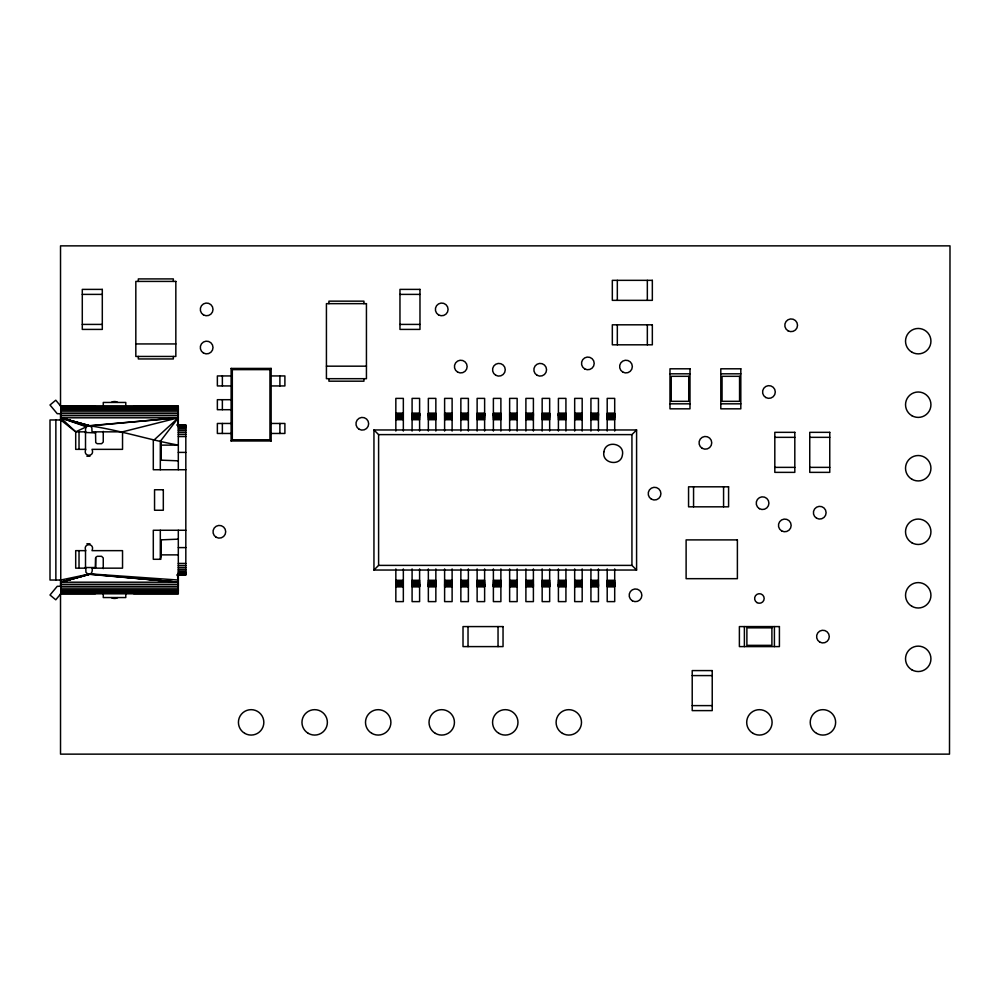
<?xml version="1.0" encoding="UTF-8"?>
<svg xmlns="http://www.w3.org/2000/svg" width="1000" height="1000" viewBox="0 0 1000 1000"><rect width="100%" height="100%" fill="white"/><g stroke="black" fill="none" stroke-linecap="round" stroke-linejoin="round"><path stroke-width="1.5" d="M95.525 432.9L84.938 432.463M103.263 431.375L103.25 442.038L101.587 443.7L97.212 443.7L95.738 442.625L95.525 432.463M103.275 407.013L103.275 402.45L125.787 402.45L125.787 407.013M125.787 592.987L125.787 597.55L103.275 597.55L103.275 592.987M84.938 567.537L95.525 567.537L95.738 557.375L97.212 556.3L101.587 556.3L103.25 557.962L103.263 568.625M95.55 557.962L95.525 567.537M160.912 540.288L160.812 556.987L161.188 539.837L178.312 539.163M177.6 425.913L178.312 408.825L60.75 408.825M177.913 414.8L177.913 425.412L178.312 413.7L57.225 413.7L50 404.988L55.775 400.2L60.75 406.2L60.75 593.8L55.775 599.8L50 595.013L57.225 586.3L178.312 586.3L178.275 575.7L177.913 574.587L178.312 591.175L60.75 591.175M160.837 544.85L161.4 539.637M185.825 469.738L153.3 469.738L153.3 440.712L178.312 417.8L122.537 431.838L122.537 449.35L92.025 449.35C95.3 457.225 82.487 457.225 85.775 449.35L75.7 449.35L75.7 431.838L60.75 417.8L178.312 417.8L160.812 440.712L160.812 445.125L178.312 445.125C148.725 439.738 120.138 430.363 90.15 425.85C86.688 424.387 84.588 429.012 85.775 431.838L75.7 431.838L60.75 419.963L50 419.963L50 580.037L60.75 580.037L88.125 574.312C91.525 575.163 92.95 570.788 92.025 568.162L122.537 568.162L122.537 550.65L92.025 550.65C95.3 542.775 82.487 542.775 85.775 550.65L75.7 550.65L75.7 568.162L85.775 568.162L85.938 572.3L88.125 574.312L60.75 582.2L178.312 582.2L90.6 573.9L178.312 580.037M271.137 440.975L269.95 439.775L269.95 369.625L271.137 368.425L231.125 368.425L231.125 440.975L271.137 440.975L271.137 368.425M231.125 440.975L232.312 439.775L232.312 369.625L231.125 368.425M373.95 570.037L378.6 565.388L631.938 565.388L636.587 570.037L636.587 429.963L373.95 429.963L373.95 570.037L636.587 570.037M373.95 429.963L378.6 434.613L631.938 434.613L636.587 429.963M75.7 431.838L86.425 426.788L60.75 417.8L89.663 425.688L178.312 417.8L90.15 425.85L91.85 427.7L92.025 431.838L122.537 431.838M90.15 574.15L178.312 582.2L89.663 574.312L60.75 582.2L88.637 574.4M60.75 582.2L89.15 574.4M178.312 575.037L185.825 574.875L176.812 575.037M178.312 593.625L133.55 593.625M82.287 294.387L102.3 294.387M399.963 294.387L419.975 294.387M82.287 324.412L102.3 324.412M399.963 324.412L419.975 324.412M135.825 343.938L175.837 343.938M326.425 366.175L366.438 366.175M232.312 369.625L269.95 369.625M669.975 373.812L689.987 373.812M720.8 373.812L740.812 373.812M231.125 375.938L217.362 375.938L217.362 385.938L231.125 385.938M271.137 375.938L284.9 375.938L284.9 385.938L271.137 385.938M231.125 399.7L217.362 399.7L217.362 409.7L231.125 409.7M669.975 403.825L689.987 403.825M720.8 403.825L740.812 403.825M60.75 406.2L178.312 406.2L178.312 469.738M60.75 406.875L178.312 406.875M60.75 407.7L178.312 407.7M60.75 410.225L178.312 410.225M60.75 411.875L178.312 411.875M395.838 413.263L403.338 413.263M412.088 413.263L419.6 413.263M428.35 413.263L435.85 413.263M444.613 413.263L452.113 413.263M460.863 413.263L468.375 413.263M477.125 413.263L484.625 413.263M493.387 413.263L500.887 413.263M509.637 413.263L517.15 413.263M525.9 413.263L533.4 413.263M542.163 413.263L549.663 413.263M558.413 413.263L565.925 413.263M574.675 413.263L582.175 413.263M590.938 413.263L598.438 413.263M607.2 413.263L614.7 413.263M395.838 413.612L403.338 413.612M412.088 413.612L419.6 413.612M428.35 413.612L435.85 413.612M444.613 413.612L452.113 413.612M460.863 413.612L468.375 413.612M477.125 413.612L484.625 413.612M493.387 413.612L500.887 413.612M509.637 413.612L517.15 413.612M525.9 413.612L533.4 413.612M542.163 413.612L549.663 413.612M558.413 413.612L565.925 413.612M574.675 413.612L582.175 413.612M590.938 413.612L598.438 413.612M607.2 413.612L614.7 413.612M395.838 413.95L403.338 413.95M412.088 413.95L419.6 413.95M428.35 413.95L435.85 413.95M444.613 413.95L452.113 413.95M460.863 413.95L468.375 413.95M477.125 413.95L484.625 413.95M493.387 413.95L500.887 413.95M509.637 413.95L517.15 413.95M525.9 413.95L533.4 413.95M542.163 413.95L549.663 413.95M558.413 413.95L565.925 413.95M574.675 413.95L582.175 413.95M590.938 413.95L598.438 413.95M607.2 413.95L614.7 413.95M395.838 414.25L403.338 414.25M412.088 414.25L419.6 414.25M428.35 414.25L435.85 414.25M444.613 414.25L452.113 414.25M460.863 414.25L468.375 414.25M477.125 414.25L484.625 414.25M493.387 414.25L500.887 414.25M509.637 414.25L517.15 414.25M525.9 414.25L533.4 414.25M542.163 414.25L549.663 414.25M558.413 414.25L565.925 414.25M574.675 414.25L582.175 414.25M590.938 414.25L598.438 414.25M607.2 414.25L614.7 414.25M395.838 414.525L403.338 414.525M412.088 414.525L419.6 414.525M428.35 414.525L435.85 414.525M444.613 414.525L452.113 414.525M460.863 414.525L468.375 414.525M477.125 414.525L484.625 414.525M493.387 414.525L500.887 414.525M509.637 414.525L517.15 414.525M525.9 414.525L533.4 414.525M542.163 414.525L549.663 414.525M558.413 414.525L565.925 414.525M574.675 414.525L582.175 414.525M590.938 414.525L598.438 414.525M607.2 414.525L614.7 414.525M395.838 414.762L403.338 414.762M412.088 414.762L419.6 414.762M428.35 414.762L435.85 414.762M444.613 414.762L452.113 414.762M460.863 414.762L468.375 414.762M477.125 414.762L484.625 414.762M493.387 414.762L500.887 414.762M509.637 414.762L517.15 414.762M525.9 414.762L533.4 414.762M542.163 414.762L549.663 414.762M558.413 414.762L565.925 414.762M574.675 414.762L582.175 414.762M590.938 414.762L598.438 414.762M607.2 414.762L614.7 414.762M395.838 414.95L403.338 414.95M412.088 414.95L419.6 414.95M428.35 414.95L435.85 414.95M444.613 414.95L452.113 414.95M460.863 414.95L468.375 414.95M477.125 414.95L484.625 414.95M493.387 414.95L500.887 414.95M509.637 414.95L517.15 414.95M525.9 414.95L533.4 414.95M542.163 414.95L549.663 414.95M558.413 414.95L565.925 414.95M574.675 414.95L582.175 414.95M590.938 414.95L598.438 414.95M607.2 414.95L614.7 414.95M395.838 415.2L403.338 415.087M412.088 415.275L419.6 415.2M428.35 415.087L435.85 415.2M444.613 415.087L452.113 415.175M460.863 415.275L468.375 415.2M477.125 415.2L484.625 415.275M493.387 415.175L500.887 415.087M509.637 415.2L517.15 415.087M525.9 415.087L533.4 415.275M542.163 415.087L549.663 415.2M558.413 415.275L565.925 415.087M574.675 415.2L582.175 415.275M590.938 415.2L598.438 415.087M607.2 415.2L614.7 415.087M395.838 415.475L403.338 415.475M412.088 415.475L419.6 415.475M428.35 415.475L435.85 415.475M444.613 415.475L452.113 415.475M460.863 415.475L468.375 415.475M477.125 415.475L484.625 415.475M493.387 415.475L500.887 415.475M509.637 415.475L517.15 415.475M525.9 415.475L533.4 415.475M542.163 415.475L549.663 415.475M558.413 415.475L565.925 415.475M574.675 415.475L582.175 415.475M590.938 415.475L598.438 415.475M607.2 415.475L614.7 415.475M60.75 415.712L178.312 415.712M395.838 415.812L403.338 415.812M412.088 415.812L419.6 415.812M428.35 415.812L435.85 415.812M444.613 415.812L452.113 415.812M460.863 415.812L468.375 415.812M477.125 415.812L484.625 415.812M493.387 415.812L500.887 415.812M509.637 415.812L517.15 415.812M525.9 415.812L533.4 415.812M542.163 415.812L549.663 415.812M558.413 415.812L565.925 415.812M574.675 415.812L582.175 415.812M590.938 415.812L598.438 415.812M607.2 415.812L614.7 415.812M395.838 416.262L403.338 416.262M412.088 416.262L419.6 416.262M428.35 416.262L435.85 416.262M444.613 416.262L452.113 416.262M460.863 416.262L468.375 416.262M477.125 416.262L484.625 416.262M493.387 416.262L500.887 416.262M509.637 416.262L517.15 416.262M525.9 416.262L533.4 416.262M542.163 416.262L549.663 416.262M558.413 416.262L565.925 416.262M574.675 416.262L582.175 416.262M590.938 416.262L598.438 416.262M607.2 416.262L614.7 416.262M395.838 416.812L403.338 416.812M412.088 416.812L419.6 416.812M428.35 416.812L435.85 416.812M444.613 416.812L452.113 416.812M460.863 416.812L468.375 416.812M477.125 416.812L484.625 416.812M493.387 416.812L500.887 416.812M509.637 416.812L517.15 416.812M525.9 416.812L533.4 416.812M542.163 416.812L549.663 416.812M558.413 416.812L565.925 416.812M574.675 416.812L582.175 416.812M590.938 416.812L598.438 416.812M607.2 416.812L614.7 416.812M395.838 417.463L403.338 417.463M412.088 417.463L419.6 417.463M428.35 417.463L435.85 417.463M444.613 417.463L452.113 417.463M460.863 417.463L468.375 417.463M477.125 417.463L484.625 417.463M493.387 417.463L500.887 417.463M509.637 417.463L517.15 417.463M525.9 417.463L533.4 417.463M542.163 417.463L549.663 417.463M558.413 417.463L565.925 417.463M574.675 417.463L582.175 417.463M590.938 417.463L598.438 417.463M607.2 417.463L614.7 417.463M395.838 418.162L403.338 418.162M412.088 418.162L419.6 418.162M428.35 418.162L435.85 418.162M444.613 418.162L452.113 418.162M460.863 418.162L468.375 418.162M477.125 418.162L484.625 418.162M493.387 418.162L500.887 418.162M509.637 418.162L517.15 418.162M525.9 418.162L533.4 418.162M542.163 418.162L549.663 418.162M558.413 418.162L565.925 418.162M574.675 418.162L582.175 418.162M590.938 418.162L598.438 418.162M607.2 418.162L614.7 418.162M395.838 418.925L403.338 418.925M412.088 418.925L419.6 418.925M428.35 418.925L435.85 418.925M444.613 418.925L452.113 418.925M460.863 418.925L468.375 418.925M477.125 418.925L484.625 418.925M493.387 418.925L500.887 418.925M509.637 418.925L517.15 418.925M525.9 418.925L533.4 418.925M542.163 418.925L549.663 418.925M558.413 418.925L565.925 418.925M574.675 418.925L582.175 418.925M590.938 418.925L598.438 418.925M607.2 418.925L614.7 418.925M395.838 419.712L403.338 419.712M412.088 419.712L419.6 419.712M428.35 419.712L435.85 419.712M444.613 419.712L452.113 419.712M460.863 419.712L468.375 419.712M477.125 419.712L484.625 419.712M493.387 419.712L500.887 419.712M509.637 419.712L517.15 419.712M525.9 419.712L533.4 419.712M542.163 419.712L549.663 419.712M558.413 419.712L565.925 419.712M574.675 419.712L582.175 419.712M590.938 419.712L598.438 419.712M607.2 419.712L614.7 419.712M231.125 423.462L217.362 423.462L217.362 433.462L231.125 433.462M271.137 423.462L284.9 423.462L284.9 433.462L271.137 433.462M176.812 424.963L185.825 424.963L185.825 575.037M178.312 425.125L185.825 425.125L178.312 424.963M178.312 425.637L185.825 425.637M178.312 426.463L185.825 426.463M178.312 427.587L185.825 427.587M178.312 428.988L185.825 428.988M178.312 430.637L185.825 430.637M178.312 432.475L185.825 432.475M178.312 434.462L185.825 434.462M178.312 436.562L185.825 436.562M774.812 437.337L794.812 437.337M809.75 437.337L829.762 437.337M232.312 439.775L269.95 439.775M178.312 452.4L185.825 452.4M86.9 456.225L89.975 456.225M774.812 467.362L794.812 467.362M809.75 467.362L829.762 467.362M185.825 530.262L153.3 530.262L153.3 559.288L160.812 559.288L160.812 554.875L178.312 554.875M86.9 543.775L89.975 543.775M178.312 547.6L185.825 547.6M178.312 563.438L185.825 563.438M178.312 565.538L185.825 565.538M178.312 567.525L185.825 567.525M178.312 569.362L185.825 569.362M178.312 571.013L185.825 571.013M178.312 572.413L185.825 572.413M178.312 573.538L185.825 573.538M178.312 574.362L185.825 574.362M395.838 580.288L403.338 580.288M412.088 580.288L419.6 580.288M428.35 580.288L435.85 580.288M444.613 580.288L452.113 580.288M460.863 580.288L468.375 580.288M477.125 580.288L484.625 580.288M493.387 580.288L500.887 580.288M509.637 580.288L517.15 580.288M525.9 580.288L533.4 580.288M542.163 580.288L549.663 580.288M558.413 580.288L565.925 580.288M574.675 580.288L582.175 580.288M590.938 580.288L598.438 580.288M607.2 580.288L614.7 580.288M395.838 581.075L403.338 581.075M412.088 581.075L419.6 581.075M428.35 581.075L435.85 581.075M444.613 581.075L452.113 581.075M460.863 581.075L468.375 581.075M477.125 581.075L484.625 581.075M493.387 581.075L500.887 581.075M509.637 581.075L517.15 581.075M525.9 581.075L533.4 581.075M542.163 581.075L549.663 581.075M558.413 581.075L565.925 581.075M574.675 581.075L582.175 581.075M590.938 581.075L598.438 581.075M607.2 581.075L614.7 581.075M395.838 581.838L403.338 581.838M412.088 581.838L419.6 581.838M428.35 581.838L435.85 581.838M444.613 581.838L452.113 581.838M460.863 581.838L468.375 581.838M477.125 581.838L484.625 581.838M493.387 581.838L500.887 581.838M509.637 581.838L517.15 581.838M525.9 581.838L533.4 581.838M542.163 581.838L549.663 581.838M558.413 581.838L565.925 581.838M574.675 581.838L582.175 581.838M590.938 581.838L598.438 581.838M607.2 581.838L614.7 581.838M395.838 582.537L403.338 582.537M412.088 582.537L419.6 582.537M428.35 582.537L435.85 582.537M444.613 582.537L452.113 582.537M460.863 582.537L468.375 582.537M477.125 582.537L484.625 582.537M493.387 582.537L500.887 582.537M509.637 582.537L517.15 582.537M525.9 582.537L533.4 582.537M542.163 582.537L549.663 582.537M558.413 582.537L565.925 582.537M574.675 582.537L582.175 582.537M590.938 582.537L598.438 582.537M607.2 582.537L614.7 582.537M395.838 583.188L403.338 583.188M412.088 583.188L419.6 583.188M428.35 583.188L435.85 583.188M444.613 583.188L452.113 583.188M460.863 583.188L468.375 583.188M477.125 583.188L484.625 583.188M493.387 583.188L500.887 583.188M509.637 583.188L517.15 583.188M525.9 583.188L533.4 583.188M542.163 583.188L549.663 583.188M558.413 583.188L565.925 583.188M574.675 583.188L582.175 583.188M590.938 583.188L598.438 583.188M607.2 583.188L614.7 583.188M395.838 583.737L403.338 583.737M412.088 583.737L419.6 583.737M428.35 583.737L435.85 583.737M444.613 583.737L452.113 583.737M460.863 583.737L468.375 583.737M477.125 583.737L484.625 583.737M493.387 583.737L500.887 583.737M509.637 583.737L517.15 583.737M525.9 583.737L533.4 583.737M542.163 583.737L549.663 583.737M558.413 583.737L565.925 583.737M574.675 583.737L582.175 583.737M590.938 583.737L598.438 583.737M607.2 583.737L614.7 583.737M395.838 584.188L403.338 584.188M412.088 584.188L419.6 584.188M428.35 584.188L435.85 584.188M444.613 584.188L452.113 584.188M460.863 584.188L468.375 584.188M477.125 584.188L484.625 584.188M493.387 584.188L500.887 584.188M509.637 584.188L517.15 584.188M525.9 584.188L533.4 584.188M542.163 584.188L549.663 584.188M558.413 584.188L565.925 584.188M574.675 584.188L582.175 584.188M590.938 584.188L598.438 584.188M607.2 584.188L614.7 584.188M60.75 584.288L178.312 584.288M395.838 584.525L403.338 584.525M412.088 584.525L419.6 584.525M428.35 584.525L435.85 584.525M444.613 584.525L452.113 584.525M460.863 584.525L468.375 584.525M477.125 584.525L484.625 584.525M493.387 584.525L500.887 584.525M509.637 584.525L517.15 584.525M525.9 584.525L533.4 584.525M542.163 584.525L549.663 584.525M558.413 584.525L565.925 584.525M574.675 584.525L582.175 584.525M590.938 584.525L598.438 584.525M607.2 584.525L614.7 584.525M395.838 584.8L403.338 584.8L395.838 585.05M419.6 584.725L412.088 584.8L419.6 585.05M428.35 584.725L435.85 584.8L428.35 585.05M444.613 584.725L452.113 584.825M460.863 584.725L468.375 584.8M484.625 584.825L477.125 584.8L484.625 585.05M500.887 584.8L493.387 584.825L500.887 585.05M509.637 584.725L517.15 584.8M525.9 584.8L533.4 584.725M549.663 584.725L542.163 584.825L549.663 585.05M558.413 584.825L565.925 584.725M574.675 584.8L582.175 584.725M590.938 584.725L598.438 584.825M614.7 584.725L607.2 584.8L614.7 585.05M444.613 584.913L452.113 585.05M460.863 584.913L468.375 585.05M509.637 584.913L517.15 585.05M525.9 585.05L533.4 584.913M558.413 585.05L565.925 584.913M574.675 585.05L582.175 584.913M590.938 584.913L598.438 585.05M395.838 585.237L403.338 585.237M412.088 585.237L419.6 585.237M428.35 585.237L435.85 585.237M444.613 585.237L452.113 585.237M460.863 585.237L468.375 585.237M477.125 585.237L484.625 585.237M493.387 585.237L500.887 585.237M509.637 585.237L517.15 585.237M525.9 585.237L533.4 585.237M542.163 585.237L549.663 585.237M558.413 585.237L565.925 585.237M574.675 585.237L582.175 585.237M590.938 585.237L598.438 585.237M607.2 585.237L614.7 585.237M395.838 585.475L403.338 585.475M412.088 585.475L419.6 585.475M428.35 585.475L435.85 585.475M444.613 585.475L452.113 585.475M460.863 585.475L468.375 585.475M477.125 585.475L484.625 585.475M493.387 585.475L500.887 585.475M509.637 585.475L517.15 585.475M525.9 585.475L533.4 585.475M542.163 585.475L549.663 585.475M558.413 585.475L565.925 585.475M574.675 585.475L582.175 585.475M590.938 585.475L598.438 585.475M607.2 585.475L614.7 585.475M395.838 585.75L403.338 585.75M412.088 585.75L419.6 585.75M428.35 585.75L435.85 585.75M444.613 585.75L452.113 585.75M460.863 585.75L468.375 585.75M477.125 585.75L484.625 585.75M493.387 585.75L500.887 585.75M509.637 585.75L517.15 585.75M525.9 585.75L533.4 585.75M542.163 585.75L549.663 585.75M558.413 585.75L565.925 585.75M574.675 585.75L582.175 585.75M590.938 585.75L598.438 585.75M607.2 585.75L614.7 585.75M395.838 586.05L403.338 586.05M412.088 586.05L419.6 586.05M428.35 586.05L435.85 586.05M444.613 586.05L452.113 586.05M460.863 586.05L468.375 586.05M477.125 586.05L484.625 586.05M493.387 586.05L500.887 586.05M509.637 586.05L517.15 586.05M525.9 586.05L533.4 586.05M542.163 586.05L549.663 586.05M558.413 586.05L565.925 586.05M574.675 586.05L582.175 586.05M590.938 586.05L598.438 586.05M607.2 586.05L614.7 586.05M395.838 586.388L403.338 586.388M412.088 586.388L419.6 586.388M428.35 586.388L435.85 586.388M444.613 586.388L452.113 586.388M460.863 586.388L468.375 586.388M477.125 586.388L484.625 586.388M493.387 586.388L500.887 586.388M509.637 586.388L517.15 586.388M525.9 586.388L533.4 586.388M542.163 586.388L549.663 586.388M558.413 586.388L565.925 586.388M574.675 586.388L582.175 586.388M590.938 586.388L598.438 586.388M607.2 586.388L614.7 586.388M395.838 586.737L403.338 586.737M412.088 586.737L419.6 586.737M428.35 586.737L435.85 586.737M444.613 586.737L452.113 586.737M460.863 586.737L468.375 586.737M477.125 586.737L484.625 586.737M493.387 586.737L500.887 586.737M509.637 586.737L517.15 586.737M525.9 586.737L533.4 586.737M542.163 586.737L549.663 586.737M558.413 586.737L565.925 586.737M574.675 586.737L582.175 586.737M590.938 586.737L598.438 586.737M607.2 586.737L614.7 586.737M60.75 588.125L178.312 588.125M60.75 589.775L178.312 589.775M60.75 592.3L178.312 592.3M60.75 593.125L178.312 593.125M60.75 593.8L178.312 593.8L178.312 530.262M692.212 675.588L712.225 675.588M692.212 705.612L712.225 705.612M178.312 460.838L161.188 460.163L160.812 443.013L160.912 459.712M60.75 593.625L95.525 593.625M89.15 425.6L60.75 417.8L86.775 426.413M88.637 425.6L60.75 417.8L87.188 426.1M88.125 425.688L60.75 417.8L87.638 425.85M160.837 455.15L161.4 460.363M177.913 585.2L177.6 574.087M774.412 626.587L774.412 646.6M744.388 626.587L744.388 646.6M723.575 486.812L723.575 506.825M693.562 486.812L693.562 506.825M647.337 280.338L647.337 300.35M647.337 324.812L647.337 344.812M631.938 434.613L631.938 565.388M617.325 280.338L617.325 300.35M617.325 324.812L617.325 344.812M614.7 431.05L614.7 398.387L607.2 398.387L607.2 431.05M614.7 568.95L614.7 601.613L607.2 601.613L607.2 568.95M598.438 431.05L598.438 398.387L590.938 398.387L590.938 431.05M598.438 568.95L598.438 601.613L590.938 601.613L590.938 568.95M582.175 431.05L582.175 398.387L574.675 398.387L574.675 431.05M582.175 568.95L582.175 601.613L574.675 601.613L574.675 568.95M565.925 431.05L565.925 398.387L558.413 398.387L558.413 431.05M565.925 568.95L565.925 601.613L558.413 601.613L558.413 568.95M549.663 431.05L549.663 398.387L542.163 398.387L542.163 431.05M549.663 568.95L549.663 601.613L542.163 601.613L542.163 568.95M533.4 431.05L533.4 398.387L525.9 398.387L525.9 431.05M533.4 568.95L533.4 601.613L525.9 601.613L525.9 568.95M517.15 431.05L517.15 398.387L509.637 398.387L509.637 431.05M517.15 568.95L517.15 601.613L509.637 601.613L509.637 568.95M500.887 431.05L500.887 398.387L493.387 398.387L493.387 431.05M500.887 568.95L500.887 601.613L493.387 601.613L493.387 568.95M498.038 626.587L498.038 646.6M484.625 431.05L484.625 398.387L477.125 398.387L477.125 431.05M484.625 568.95L484.625 601.613L477.125 601.613L477.125 568.95M468.375 431.05L468.375 398.387L460.863 398.387L460.863 431.05M468.375 568.95L468.375 601.613L460.863 601.613L460.863 568.95M468.025 626.587L468.025 646.6M452.113 431.05L452.113 398.387L444.613 398.387L444.613 431.05M452.113 568.95L452.113 601.613L444.613 601.613L444.613 568.95M435.85 431.05L435.85 398.387L428.35 398.387L428.35 431.05M435.85 568.95L435.85 601.613L428.35 601.613L428.35 568.95M419.6 431.05L419.6 398.387L412.088 398.387L412.088 431.05M419.6 568.95L419.6 601.613L412.088 601.613L412.088 568.95M403.338 431.05L403.338 398.387L395.838 398.387L395.838 431.05M403.338 568.95L403.338 601.613L395.838 601.613L395.838 568.95M378.6 434.613L378.6 565.388M363.938 303.65L363.938 301.15L328.925 301.15L328.925 303.65M363.938 378.688L363.938 381.188L328.925 381.188L328.925 378.688M279.9 375.938L279.9 385.938M279.9 423.462L279.9 433.462M222.362 375.938L222.362 385.938M222.362 399.7L222.362 409.7M222.362 423.462L222.362 433.462M178.137 414.263L178.137 424.875M178.137 575.125L178.137 585.737M173.337 281.413L173.337 278.913L138.325 278.913L138.325 281.413M173.337 356.45L173.337 358.95L138.325 358.95L138.325 356.45M161.188 455.863L161.188 460.163M161.188 539.837L161.188 544.138M161.025 455.637L161.025 459.95M161.025 540.05L161.025 544.362M160.312 440.712L160.312 469.738M160.312 530.262L160.312 559.288M133.55 406.375L178.312 406.375L60.75 406.375L95.525 406.375M85.512 431.838L85.512 449.35M85.512 550.65L85.512 568.162M79.025 431.838L79.025 449.35M79.025 550.65L79.025 568.162M60.525 406.45L60.525 245.863L950 245.863L949.5 754.137L60.525 754.137L60.525 593.55M60.525 414.25L60.525 420.487M60.525 579.513L60.525 585.75M55.862 419.963L55.862 580.037M117.713 597.625A6.35 6.35 0 0 1 111.363 597.625M111.363 402.375A6.35 6.35 0 0 1 117.713 402.375M603.938 451.75C601.325 463.55 620.825 466.987 622.413 455C625.025 443.2 605.513 439.762 603.938 451.75M652.337 280.338L612.325 280.338L612.325 300.35L652.337 300.35L652.337 280.338M175.837 281.413L135.825 281.413L135.825 356.45L175.837 356.45L175.837 281.413M102.3 289.387L82.287 289.387L82.287 329.412L102.3 329.412L102.3 289.387M419.975 289.387L399.963 289.387L399.963 329.412L419.975 329.412L419.975 289.387M366.438 303.65L326.425 303.65L326.425 378.688L366.438 378.688L366.438 303.65M652.337 324.812L612.325 324.812L612.325 344.812L652.337 344.812L652.337 324.812M689.987 368.8L669.975 368.8L669.975 408.825L689.987 408.825L689.987 368.8M740.812 368.8L720.8 368.8L720.8 408.825L740.812 408.825L740.812 368.8M688.737 376.312L671.225 376.312L671.225 401.325L688.737 401.325L688.737 376.312M739.562 376.312L722.05 376.312L722.05 401.325L739.562 401.325L739.562 376.312M794.812 432.337L774.812 432.337L774.812 472.362L794.812 472.362L794.812 432.337M829.762 432.337L809.75 432.337L809.75 472.362L829.762 472.362L829.762 432.337M728.587 486.812L688.562 486.812L688.562 506.825L728.587 506.825L728.587 486.812M163.312 489.75L154.55 489.75L154.55 510.25L163.312 510.25L163.312 489.75M737.387 539.9L686.112 539.9L686.112 578.675L737.387 578.675L737.387 539.9M503.038 626.587L463.013 626.587L463.013 646.6L503.038 646.6L503.038 626.587M779.412 626.587L739.388 626.587L739.388 646.6L779.412 646.6L779.412 626.587M771.9 627.837L746.888 627.837L746.888 645.35L771.9 645.35L771.9 627.837M712.225 670.588L692.212 670.588L692.212 710.612L712.225 710.612L712.225 670.588M816.575 518.212A6.35 6.35 0 0 0 826.112 512.712A6.35 6.35 0 0 0 816.575 507.2A6.35 6.35 0 0 0 816.575 518.212M819.762 642.1A6.35 6.35 0 0 0 829.287 636.6A6.35 6.35 0 0 0 819.762 631.1A6.35 6.35 0 0 0 819.762 642.1M651.388 499.15A6.35 6.35 0 0 0 660.925 493.65A6.35 6.35 0 0 0 651.388 488.15A6.35 6.35 0 0 0 651.388 499.15M702.225 448.325A6.35 6.35 0 0 0 711.75 442.825A6.35 6.35 0 0 0 702.225 437.312A6.35 6.35 0 0 0 702.225 448.325M457.612 372.088A6.35 6.35 0 0 0 467.15 366.575A6.35 6.35 0 0 0 457.612 361.075A6.35 6.35 0 0 0 457.612 372.088M584.688 368.9A6.35 6.35 0 0 0 594.212 363.4A6.35 6.35 0 0 0 584.688 357.9A6.35 6.35 0 0 0 584.688 368.9M787.987 330.788A6.35 6.35 0 0 0 797.525 325.288A6.35 6.35 0 0 0 787.987 319.775A6.35 6.35 0 0 0 787.987 330.788M632.337 600.8A6.35 6.35 0 0 0 641.862 595.3A6.35 6.35 0 0 0 632.337 589.8A6.35 6.35 0 0 0 632.337 600.8M765.75 397.5A6.35 6.35 0 0 0 775.288 391.987A6.35 6.35 0 0 0 765.75 386.488A6.35 6.35 0 0 0 765.75 397.5M216.188 537.275A6.35 6.35 0 0 0 225.712 531.763A6.35 6.35 0 0 0 216.188 526.263A6.35 6.35 0 0 0 216.188 537.275M495.737 375.262A6.35 6.35 0 0 0 505.262 369.762A6.35 6.35 0 0 0 495.737 364.25A6.35 6.35 0 0 0 495.737 375.262M203.475 353.025A6.35 6.35 0 0 0 213.012 347.525A6.35 6.35 0 0 0 203.475 342.013A6.35 6.35 0 0 0 203.475 353.025M438.55 314.9A6.35 6.35 0 0 0 448.088 309.4A6.35 6.35 0 0 0 438.55 303.9A6.35 6.35 0 0 0 438.55 314.9M759.4 508.675A6.35 6.35 0 0 0 768.925 503.175A6.35 6.35 0 0 0 759.4 497.675A6.35 6.35 0 0 0 759.4 508.675M537.038 375.262A6.35 6.35 0 0 0 546.562 369.762A6.35 6.35 0 0 0 537.038 364.25A6.35 6.35 0 0 0 537.038 375.262M622.8 372.088A6.35 6.35 0 0 0 632.337 366.575A6.35 6.35 0 0 0 622.8 361.075A6.35 6.35 0 0 0 622.8 372.088M781.637 530.913A6.35 6.35 0 0 0 791.162 525.413A6.35 6.35 0 0 0 781.637 519.913A6.35 6.35 0 0 0 781.637 530.913M757.013 602.612A4.775 4.775 0 0 0 764.175 598.475A4.775 4.775 0 0 0 757.013 594.338A4.775 4.775 0 0 0 757.013 602.612M203.475 314.9A6.35 6.35 0 0 0 213.012 309.4A6.35 6.35 0 0 0 203.475 303.9A6.35 6.35 0 0 0 203.475 314.9M359.137 429.263A6.35 6.35 0 0 0 368.663 423.762A6.35 6.35 0 0 0 359.137 418.263A6.35 6.35 0 0 0 359.137 429.263M911.875 606.3A12.713 12.713 0 0 0 930.938 595.3A12.713 12.713 0 0 0 911.875 584.3A12.713 12.713 0 0 0 911.875 606.3M911.875 352.175A12.713 12.713 0 0 0 930.938 341.163A12.713 12.713 0 0 0 911.875 330.163A12.713 12.713 0 0 0 911.875 352.175M911.875 669.837A12.713 12.713 0 0 0 930.938 658.838A12.713 12.713 0 0 0 911.875 647.825A12.713 12.713 0 0 0 911.875 669.837M911.875 415.7A12.713 12.713 0 0 0 930.938 404.7A12.713 12.713 0 0 0 911.875 393.7A12.713 12.713 0 0 0 911.875 415.7M911.875 479.237A12.713 12.713 0 0 0 930.938 468.237A12.713 12.713 0 0 0 911.875 457.225A12.713 12.713 0 0 0 911.875 479.237M911.875 542.775A12.713 12.713 0 0 0 930.938 531.763A12.713 12.713 0 0 0 911.875 520.763A12.713 12.713 0 0 0 911.875 542.775M244.775 733.375A12.713 12.713 0 0 0 263.837 722.362A12.713 12.713 0 0 0 244.775 711.363A12.713 12.713 0 0 0 244.775 733.375M308.312 733.375A12.713 12.713 0 0 0 327.375 722.362A12.713 12.713 0 0 0 308.312 711.363A12.713 12.713 0 0 0 308.312 733.375M371.85 733.375A12.713 12.713 0 0 0 390.9 722.362A12.713 12.713 0 0 0 371.85 711.363A12.713 12.713 0 0 0 371.85 733.375M435.375 733.375A12.713 12.713 0 0 0 454.438 722.362A12.713 12.713 0 0 0 435.375 711.363A12.713 12.713 0 0 0 435.375 733.375M498.913 733.375A12.713 12.713 0 0 0 517.975 722.362A12.713 12.713 0 0 0 498.913 711.363A12.713 12.713 0 0 0 498.913 733.375M562.45 733.375A12.713 12.713 0 0 0 581.5 722.362A12.713 12.713 0 0 0 562.45 711.363A12.713 12.713 0 0 0 562.45 733.375M816.575 733.375A12.713 12.713 0 0 0 835.638 722.362A12.713 12.713 0 0 0 816.575 711.363A12.713 12.713 0 0 0 816.575 733.375M753.05 733.375A12.713 12.713 0 0 0 772.1 722.362A12.713 12.713 0 0 0 753.05 711.363A12.713 12.713 0 0 0 753.05 733.375"/></g></svg>
